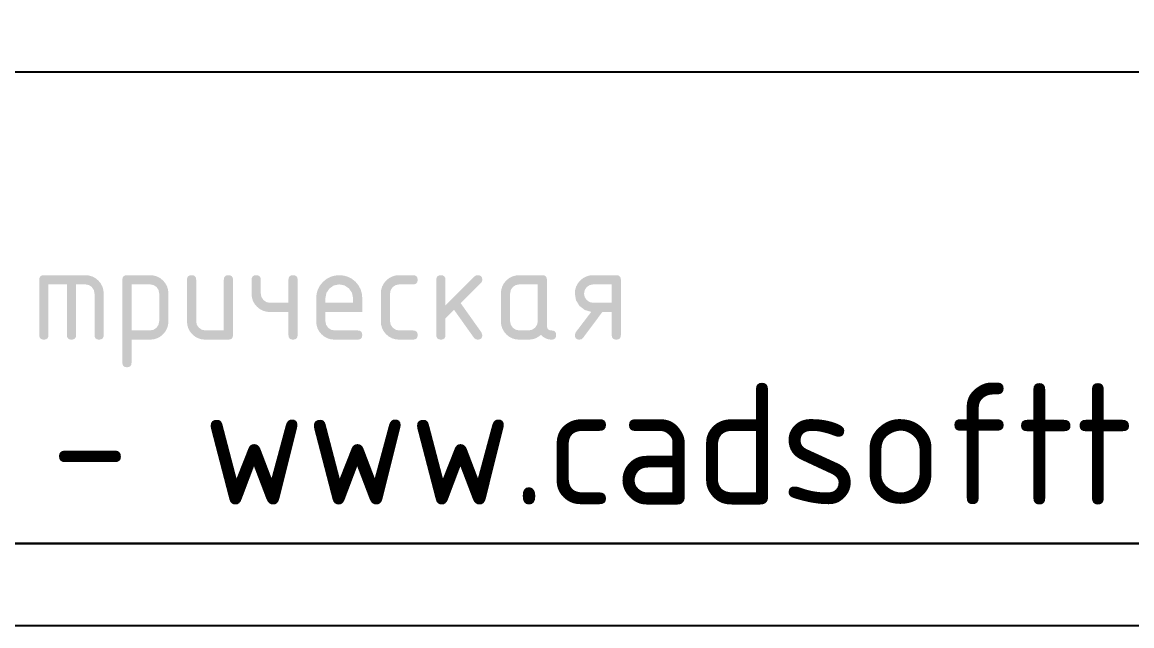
# Model space of a CAD drawing. Header units: millimetres. Extents: x 0 to 420, y 0 to 297.
# Drawn here: x 336.43 to 369.58, y 0 to 18.04 of the extents above; entities that cross this region are included whole.
import ezdxf

# ---------------------------------------------------------------- set-up
doc = ezdxf.new("R2010")
doc.units = ezdxf.units.MM
doc.layers.get('0').update_dxf_attribs({"linetype": 'CONTINUOUS'})
doc.styles.get("Standard").update_dxf_attribs({"font": 'STANDARD'})

# ---------------------------------------------------------------- blocks, each defined once
blk = doc.blocks.new('ABViewer')
at = {"color": 0, "true_color": 0x000001, "insert": (0, 0), "char_height": 0.05, "attachment_point": 1}
blk.add_mtext('ABViewer 16 trial version - www.cadsofttools.com', dxfattribs=at)

msp = doc.modelspace()

# ---------------------------------------------------------------- hatches: boundary and pattern name
at = {"true_color": 0x000007}
for points in [[(337.077871, 10.47656), (338.3159, 10.47656), (338.426169, 10.466535), (338.527911, 10.436459), (338.621075, 10.386333), (338.705609, 10.316156), (338.775786, 10.231622), (338.825912, 10.138458), (338.855988, 10.036716), (338.866013, 9.926447), (338.866013, 8.688417), (338.857349, 8.628051), (338.831424, 8.584996), (338.788343, 8.559201), (338.728209, 8.550614), (338.668161, 8.559201), (338.62527, 8.584996), (338.599535, 8.628051), (338.590957, 8.688417), (338.590957, 9.926447), (338.571113, 10.033383), (338.511582, 10.122128), (338.423043, 10.18166), (338.3159, 10.201503), (338.040844, 10.201503), (338.040844, 8.688417), (338.032179, 8.628051), (338.006255, 8.584996), (337.963174, 8.559201), (337.90304, 8.550614), (337.842992, 8.559201), (337.800101, 8.584996), (337.774366, 8.628051), (337.765787, 8.688417), (337.765787, 10.201503), (337.215123, 10.201503), (337.215123, 8.688417), (337.206545, 8.628051), (337.18081, 8.584996), (337.137919, 8.559201), (337.077871, 8.550614), (337.017504, 8.559201), (336.974449, 8.584996), (336.948654, 8.628051), (336.940067, 8.688417), (336.940067, 10.338756), (336.948654, 10.39889), (336.974449, 10.441971), (337.017504, 10.467895)], [(342.729176, 10.338756), (342.729176, 8.688417), (342.720511, 8.628051), (342.694587, 8.584996), (342.651506, 8.559201), (342.591372, 8.550614), (341.903455, 8.550614), (341.792239, 8.560544), (341.690066, 8.59037), (341.596885, 8.640143), (341.512643, 8.709915), (341.442872, 8.794156), (341.393099, 8.887337), (341.363273, 8.98951), (341.353342, 9.100726), (341.353342, 10.338756), (341.361929, 10.39889), (341.387724, 10.441971), (341.430779, 10.467895), (341.491146, 10.47656), (341.551194, 10.467895), (341.594085, 10.441971), (341.61982, 10.39889), (341.628399, 10.338756), (341.628399, 9.100726), (341.648656, 8.995858), (341.709427, 8.906699), (341.798586, 8.845927), (341.903455, 8.82567), (342.454119, 8.82567), (342.454119, 10.338756), (342.462697, 10.39889), (342.488432, 10.441971), (342.531324, 10.467895), (342.591372, 10.47656), (342.651506, 10.467895), (342.694587, 10.441971), (342.720511, 10.39889)], [(344.659716, 10.338756), (344.659716, 8.688417), (344.651051, 8.628051), (344.625127, 8.584996), (344.582046, 8.559201), (344.521912, 8.550614), (344.461864, 8.559201), (344.418973, 8.584996), (344.393238, 8.628051), (344.384659, 8.688417), (344.384659, 9.375783), (343.833995, 9.375783), (343.724441, 9.385619), (343.623156, 9.415195), (343.530138, 9.464615), (343.445389, 9.533982), (343.374575, 9.617387), (343.324121, 9.708855), (343.293925, 9.808384), (343.283883, 9.915974), (343.283883, 10.338756), (343.292469, 10.39889), (343.318265, 10.441971), (343.36132, 10.467895), (343.421686, 10.47656), (343.481734, 10.467895), (343.524626, 10.441971), (343.550361, 10.39889), (343.558939, 10.338756), (343.558939, 9.926447), (343.579196, 9.821372), (343.639968, 9.732419), (343.729127, 9.671648), (343.833995, 9.651391), (344.384659, 9.651391), (344.384659, 10.338756), (344.393238, 10.39889), (344.418973, 10.441971), (344.461864, 10.467895), (344.521912, 10.47656), (344.582046, 10.467895), (344.625127, 10.441971), (344.651051, 10.39889)], [(347.42002, 9.926447), (347.42002, 9.100726), (347.440277, 8.995858), (347.501048, 8.906699), (347.590207, 8.845927), (347.695076, 8.82567), (348.107936, 8.82567), (348.168071, 8.817092), (348.211151, 8.791357), (348.237076, 8.748465), (348.24574, 8.688417), (348.237076, 8.628051), (348.211151, 8.584996), (348.168071, 8.559201), (348.107936, 8.550614), (347.695076, 8.550614), (347.58386, 8.560544), (347.481687, 8.59037), (347.388506, 8.640143), (347.304264, 8.709915), (347.234493, 8.794156), (347.18472, 8.887337), (347.154894, 8.98951), (347.144963, 9.100726), (347.144963, 9.926447), (347.154894, 10.037345), (347.18472, 10.139354), (347.234493, 10.232475), (347.304264, 10.316707), (347.388506, 10.386565), (347.481687, 10.436528), (347.58386, 10.466543), (347.695076, 10.47656), (348.107936, 10.47656), (348.168071, 10.467895), (348.211151, 10.441971), (348.237076, 10.39889), (348.24574, 10.338756), (348.237076, 10.278708), (348.211151, 10.235817), (348.168071, 10.210082), (348.107936, 10.201503), (347.695076, 10.201503), (347.588829, 10.181315), (347.499946, 10.121026), (347.439932, 10.032211)], [(349.076603, 9.572016), (349.94146, 10.436872), (349.985764, 10.466638), (350.039576, 10.47656), (350.09971, 10.467895), (350.142791, 10.441971), (350.168716, 10.39889), (350.17738, 10.338756), (350.166769, 10.287493), (350.135488, 10.242845), (349.531356, 9.638713), (350.15037, 8.767241), (350.17738, 8.686213), (350.168716, 8.626888), (350.142791, 8.584513), (350.09971, 8.559089), (350.039576, 8.550614), (349.974395, 8.565152), (349.924923, 8.609042), (349.332918, 9.440826), (349.076603, 9.184511), (349.076603, 8.688417), (349.068025, 8.628051), (349.04229, 8.584996), (348.999399, 8.559201), (348.939351, 8.550614), (348.878984, 8.559201), (348.835929, 8.584996), (348.810134, 8.628051), (348.801547, 8.688417), (348.801547, 10.338756), (348.810134, 10.39889), (348.835929, 10.441971), (348.878984, 10.467895), (348.939351, 10.47656), (348.999399, 10.467895), (349.04229, 10.441971), (349.068025, 10.39889), (349.076603, 10.338756)]]:
    msp.add_hatch(color=0, dxfattribs=at).paths.add_polyline_path(points, flags=0)
h = msp.add_hatch(color=0, dxfattribs=at)
h.paths.add_polyline_path([(339.422802, 10.338756), (339.431389, 10.39889), (339.457184, 10.441971), (339.500239, 10.467895), (339.560606, 10.47656), (340.248522, 10.47656), (340.35942, 10.466543), (340.461429, 10.436528), (340.55455, 10.386565), (340.638783, 10.316707), (340.708641, 10.232475), (340.758603, 10.139354), (340.788619, 10.037345), (340.798635, 9.926447), (340.798635, 9.100726), (340.788619, 8.990225), (340.758603, 8.888509), (340.708641, 8.795474), (340.638783, 8.711017), (340.55455, 8.640841), (340.461429, 8.590715), (340.35942, 8.560639), (340.248522, 8.550614), (339.697858, 8.550614), (339.697858, 7.862697), (339.68928, 7.802649), (339.663545, 7.759758), (339.620654, 7.734023), (339.560606, 7.725444), (339.500239, 7.734023), (339.457184, 7.759758), (339.431389, 7.802649), (339.422802, 7.862697)], flags=0)
h.paths.add_polyline_path([(339.697858, 10.201503), (339.697858, 8.82567), (340.248522, 8.82567), (340.35408, 8.845583), (340.443101, 8.905596), (340.50339, 8.99448), (340.523579, 9.100726), (340.523579, 9.926447), (340.503735, 10.033383), (340.444204, 10.122128), (340.355458, 10.18166), (340.248522, 10.201503)], flags=0)
h = msp.add_hatch(color=0, dxfattribs=at)
h.paths.add_polyline_path([(345.90234, 10.201503), (345.743658, 10.171049), (345.610195, 10.080236), (345.519658, 9.946842), (345.489479, 9.788643), (345.489479, 9.651391), (346.3152, 9.651391), (346.3152, 9.788643), (346.284745, 9.946842), (346.193932, 10.080236), (346.060538, 10.171049)], flags=0)
h.paths.add_polyline_path([(345.489479, 9.375783), (345.489479, 9.100726), (345.509736, 8.995858), (345.570508, 8.906699), (345.659667, 8.845927), (345.764536, 8.82567), (346.452452, 8.82567), (346.512587, 8.817092), (346.555667, 8.791357), (346.581592, 8.748465), (346.590256, 8.688417), (346.581592, 8.628051), (346.555667, 8.584996), (346.512587, 8.559201), (346.452452, 8.550614), (345.764536, 8.550614), (345.653319, 8.560544), (345.551147, 8.59037), (345.457965, 8.640143), (345.373724, 8.709915), (345.303952, 8.794156), (345.254179, 8.887337), (345.224353, 8.98951), (345.214423, 9.100726), (345.214423, 9.788643), (345.226946, 9.926008), (345.264583, 10.052882), (345.327439, 10.169318), (345.415616, 10.275366), (345.521355, 10.363311), (345.637687, 10.426193), (345.764665, 10.463959), (345.90234, 10.47656), (346.041444, 10.464071), (346.169334, 10.426675), (346.28596, 10.364474), (346.391268, 10.277571), (346.47817, 10.172263), (346.540371, 10.055638), (346.577768, 9.927747), (346.590256, 9.788643), (346.590256, 9.375783)], flags=0)
h = msp.add_hatch(color=0, dxfattribs=at)
h.paths.add_polyline_path([(351.832864, 10.201503), (351.2822, 10.201503), (351.175953, 10.181315), (351.08707, 10.121026), (351.027056, 10.032211), (351.007143, 9.926447), (351.007143, 9.100726), (351.027401, 8.995858), (351.088172, 8.906699), (351.177331, 8.845927), (351.2822, 8.82567), (351.557808, 8.82567), (351.663365, 8.845583), (351.752387, 8.905596), (351.812676, 8.99448), (351.832864, 9.100726)], flags=0)
h.paths.add_polyline_path([(352.382977, 8.688417), (352.374312, 8.628051), (352.348388, 8.584996), (352.305307, 8.559201), (352.245173, 8.550614), (352.153516, 8.559717), (352.070438, 8.587063), (351.996041, 8.632702), (351.930429, 8.696686), (351.850038, 8.632702), (351.761068, 8.587063), (351.663624, 8.559717), (351.557808, 8.550614), (351.2822, 8.550614), (351.170984, 8.560544), (351.068811, 8.59037), (350.975629, 8.640143), (350.891388, 8.709915), (350.821616, 8.794156), (350.771843, 8.887337), (350.742018, 8.98951), (350.732087, 9.100726), (350.732087, 9.926447), (350.742018, 10.037345), (350.771843, 10.139354), (350.821616, 10.232475), (350.891388, 10.316707), (350.975629, 10.386565), (351.068811, 10.436528), (351.170984, 10.466543), (351.2822, 10.47656), (351.970117, 10.47656), (352.030251, 10.467895), (352.073332, 10.441971), (352.099256, 10.39889), (352.10792, 10.338756), (352.10792, 8.963474), (352.116499, 8.903107), (352.142234, 8.860052), (352.185125, 8.834257), (352.245173, 8.82567), (352.305307, 8.817092), (352.348388, 8.791357), (352.374312, 8.748465)], flags=0)
h = msp.add_hatch(color=0, dxfattribs=at)
h.paths.add_polyline_path([(353.430895, 9.380193), (353.236454, 9.437312), (353.07922, 9.559338), (352.975316, 9.728009), (352.940865, 9.926447), (352.950795, 10.037345), (352.980621, 10.139354), (353.030394, 10.232475), (353.100166, 10.316707), (353.184407, 10.386565), (353.277589, 10.436528), (353.379762, 10.466543), (353.490978, 10.47656), (354.178894, 10.47656), (354.239029, 10.467895), (354.28211, 10.441971), (354.308034, 10.39889), (354.316698, 10.338756), (354.316698, 8.688417), (354.308034, 8.628051), (354.28211, 8.584996), (354.239029, 8.559201), (354.178894, 8.550614), (354.118846, 8.559201), (354.075955, 8.584996), (354.05022, 8.628051), (354.041642, 8.688417), (354.041642, 9.375783), (353.762176, 9.375783), (353.188912, 8.606838), (353.140198, 8.56467), (353.078669, 8.550614), (353.018302, 8.559201), (352.975247, 8.584996), (352.949452, 8.628051), (352.940865, 8.688417), (352.967875, 8.771651)], flags=0)
h.paths.add_polyline_path([(353.215921, 9.926447), (353.236179, 9.821372), (353.29695, 9.732419), (353.386109, 9.671648), (353.490978, 9.651391), (354.041642, 9.651391), (354.041642, 10.201503), (353.490978, 10.201503), (353.384731, 10.181315), (353.295848, 10.121026), (353.235834, 10.032211)], flags=0)

# ---------------------------------------------------------------- linework, layer by layer
at = {"color": 0, "true_color": 0x000007}
msp.add_lwpolyline([(0, 0), (0, 296.587333), (419.946667, 296.587333), (419.946667, 0)], close=True, dxfattribs=at)
for points in [[(9.948333, 2.455333), (9.948333, 294.132), (417.491333, 294.132), (417.491333, 2.455333), (3.937, 2.455333)], [(305.011667, 16.552333), (417.491333, 16.552333)], [(244.094, 2.455333), (417.491333, 2.455333)]]:
    msp.add_lwpolyline(points, dxfattribs=at)

# ---------------------------------------------------------------- block references
at = {"color": 0, "true_color": 0x000000, "xscale": 72.49387593094943, "yscale": 72.49387593094943}
msp.add_blockref('ABViewer', (279.964445, 7.249388), dxfattribs=at)

doc.saveas('drawing.dxf')
